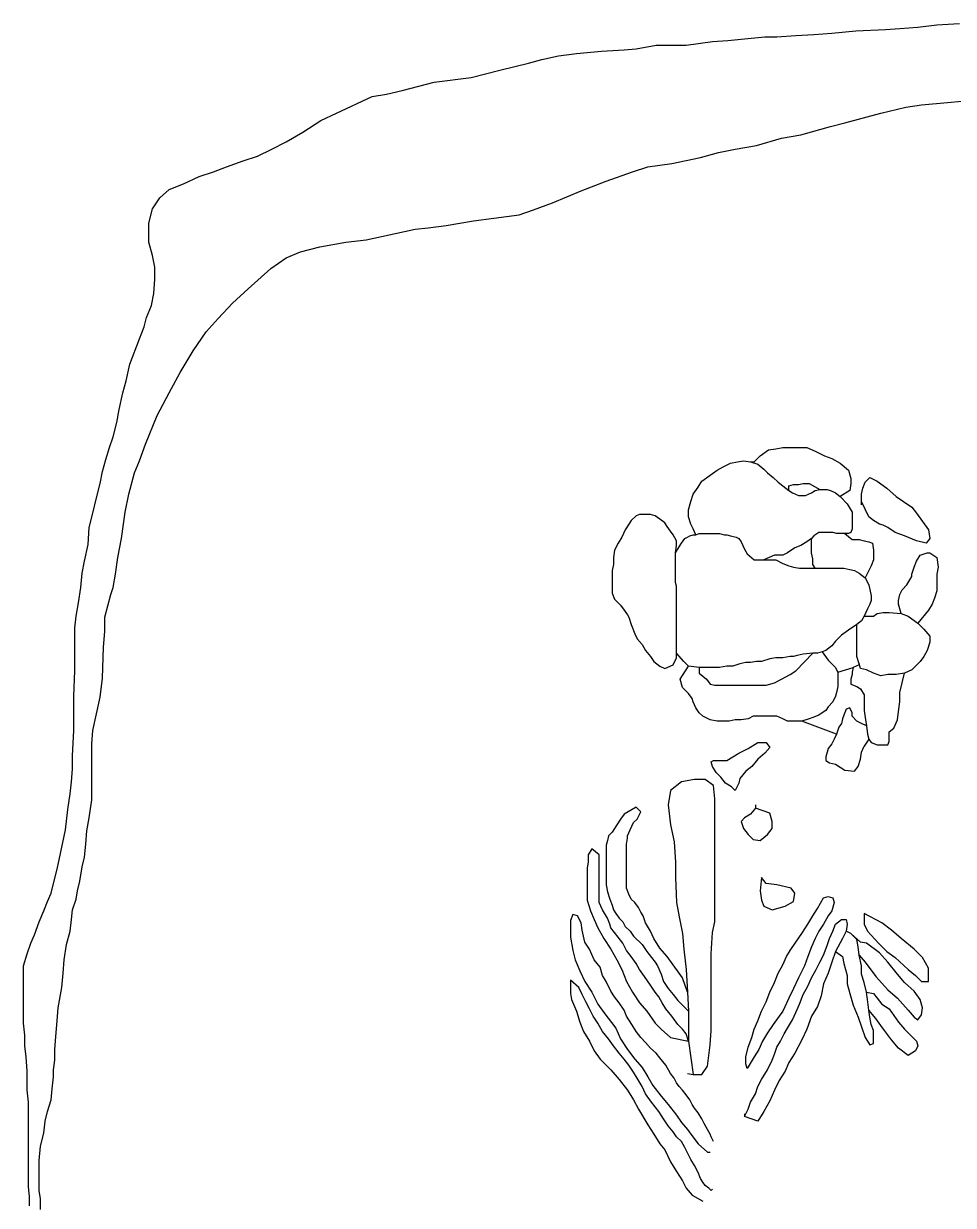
# Model space of a CAD drawing. Extents: x 6.1 to 16.3, y -1.2 to 15.1.
# Drawn here: x 9.344 to 12.566, y 10.897 to 14.99 of the extents above; entities that cross this region are included whole.
import ezdxf

# ---------------------------------------------------------------- set-up
doc = ezdxf.new("R2010")
doc.units = 0
doc.layers.add('LAYER1', color=7, linetype='CONTINUOUS')

msp = doc.modelspace()

# ---------------------------------------------------------------- linework, layer by layer
at = {"layer": 'LAYER1', "color": 7, "linetype": 'CONTINUOUS'}
for points in [[(9.3647, 10.8952), (9.3647, 10.9283), (9.3606, 10.9614), (9.3606, 10.9862), (9.3606, 11.0193), (9.3606, 11.0606), (9.3606, 11.1103), (9.3606, 11.1434), (9.3606, 11.164), (9.3606, 11.193), (9.3606, 11.2261), (9.3606, 11.255), (9.3564, 11.2964), (9.3564, 11.3336), (9.3564, 11.3626), (9.3523, 11.4122), (9.3482, 11.4494), (9.3482, 11.4867), (9.344, 11.528), (9.344, 11.5735), (9.344, 11.6314), (9.344, 11.6604), (9.344, 11.7266), (9.3564, 11.7679), (9.3689, 11.8052), (9.3813, 11.8341), (9.3978, 11.8796), (9.4144, 11.9169), (9.4268, 11.9499), (9.4392, 11.9789), (9.4474, 12.012), (9.4599, 12.0616), (9.4723, 12.1154), (9.4888, 12.1981), (9.4971, 12.2684), (9.5054, 12.3222), (9.5095, 12.3636), (9.5136, 12.4091), (9.5136, 12.4546), (9.5178, 12.5414), (9.5178, 12.5994), (9.5178, 12.6614), (9.5219, 12.7483), (9.5219, 12.8062), (9.5219, 12.8517), (9.5219, 12.8972), (9.526, 12.9385), (9.5343, 12.984), (9.5426, 13.0378), (9.5467, 13.0874), (9.555, 13.1288), (9.5674, 13.1867), (9.5715, 13.2446), (9.5839, 13.2943), (9.5964, 13.348), (9.6088, 13.3977), (9.617, 13.439), (9.6294, 13.4804), (9.6419, 13.5218), (9.6543, 13.559), (9.6667, 13.6086), (9.6749, 13.6541), (9.6874, 13.712), (9.6998, 13.7534), (9.7122, 13.8113), (9.7453, 13.8982), (9.7618, 13.9395), (9.7701, 13.9726), (9.7866, 14.014), (9.7949, 14.0554), (9.799, 14.105), (9.799, 14.1464), (9.7908, 14.1877), (9.7784, 14.2332), (9.7784, 14.2994), (9.7908, 14.349), (9.8156, 14.3863), (9.8487, 14.4152), (9.8983, 14.4359), (9.9521, 14.4607), (10.0017, 14.4773), (10.0472, 14.4938), (10.1051, 14.5145), (10.1548, 14.531), (10.2044, 14.5559), (10.254, 14.5807), (10.3119, 14.6138), (10.374, 14.6551), (10.4278, 14.6799), (10.5519, 14.7378), (10.6015, 14.7461), (10.6553, 14.7585), (10.7669, 14.7875), (10.8952, 14.804), (10.9448, 14.8164), (10.9944, 14.8289), (11.0937, 14.8537), (11.1392, 14.8661), (11.1971, 14.8785), (11.2592, 14.8868), (11.346, 14.895), (11.4246, 14.8992), (11.466, 14.9033), (11.5363, 14.9157), (11.5942, 14.9157), (11.6397, 14.9157), (11.7307, 14.9281), (11.7845, 14.9323), (11.83, 14.9364), (11.9127, 14.9447), (11.9541, 14.9447), (12.0203, 14.9488), (12.0823, 14.9529), (12.1444, 14.9571), (12.2271, 14.9654), (12.3305, 14.9695), (12.3801, 14.9736), (12.4422, 14.9778), (12.5084, 14.986), (12.5869, 14.9902)], [(9.4019, 10.8828), (9.4019, 10.92), (9.3978, 10.9489), (9.3978, 10.982), (9.3978, 11.0151), (9.3978, 11.0524), (9.4019, 11.102), (9.4144, 11.1475), (9.4185, 11.1889), (9.4268, 11.2219), (9.4392, 11.2633), (9.4433, 11.3005), (9.4474, 11.3419), (9.4474, 11.3667), (9.4516, 11.3998), (9.4516, 11.437), (9.4557, 11.4825), (9.4599, 11.5363), (9.464, 11.5818), (9.4764, 11.6521), (9.4805, 11.7018), (9.4847, 11.7473), (9.4929, 11.801), (9.5054, 11.8465), (9.5095, 11.8879), (9.5136, 11.921), (9.526, 11.9582), (9.5302, 11.9872), (9.5384, 12.0203), (9.5467, 12.0699), (9.555, 12.103), (9.5591, 12.1485), (9.5633, 12.194), (9.5715, 12.2395), (9.5798, 12.3015), (9.5798, 12.3388), (9.5798, 12.3843), (9.5798, 12.4339), (9.5798, 12.4959), (9.5839, 12.5414), (9.5964, 12.5994), (9.6088, 12.6573), (9.617, 12.7234), (9.6212, 12.831), (9.6253, 12.8848), (9.6253, 12.9344), (9.646, 13.013), (9.6543, 13.0378), (9.6625, 13.0833), (9.6708, 13.1412), (9.6832, 13.2074), (9.6956, 13.2984), (9.708, 13.3604), (9.7287, 13.4349), (9.7453, 13.4763), (9.7659, 13.5342), (9.8073, 13.6334), (9.8487, 13.712), (9.8859, 13.7824), (9.9314, 13.8568), (9.9769, 13.923), (10.0183, 13.9685), (10.0679, 14.0223), (10.1217, 14.0719), (10.2003, 14.1422), (10.254, 14.1794), (10.3037, 14.2001), (10.3699, 14.2167), (10.4609, 14.2332), (10.5312, 14.2415), (10.6635, 14.2704), (10.7008, 14.2787), (10.7463, 14.2829), (10.8083, 14.2911), (10.9034, 14.3077), (10.9738, 14.3159), (11.0606, 14.3284), (11.1103, 14.3449), (11.1764, 14.3697), (11.2757, 14.4111), (11.3626, 14.4442), (11.4536, 14.4773), (11.5074, 14.4938), (11.5901, 14.5062), (11.6894, 14.5269), (11.7514, 14.5434), (11.8093, 14.5559), (11.8838, 14.5683), (11.9706, 14.5931), (12.0368, 14.6055), (12.1402, 14.6344), (12.1899, 14.6469), (12.3139, 14.6799), (12.4008, 14.7006), (12.4546, 14.7089), (12.5456, 14.7172), (12.5952, 14.7213)]]:
    msp.add_lwpolyline(points, dxfattribs=at)
at = {"layer": 'LAYER1', "color": 4, "linetype": 'CONTINUOUS'}
for points in [[(11.8631, 13.4721), (11.8755, 13.4721), (11.8962, 13.4928), (11.9251, 13.5135), (11.9499, 13.5176), (11.9748, 13.5218), (12.0079, 13.5218), (12.0285, 13.5218), (12.0575, 13.5218), (12.0864, 13.5094), (12.1195, 13.4928), (12.1444, 13.4845), (12.1733, 13.468), (12.2023, 13.4432), (12.2105, 13.4142), (12.2105, 13.3977), (12.2064, 13.3729), (12.2064, 13.3729), (12.1733, 13.3522)], [(11.6728, 13.2198), (11.6645, 13.2405), (11.6563, 13.257), (11.648, 13.2819), (11.648, 13.3067), (11.6563, 13.3356), (11.6645, 13.3604), (11.6811, 13.3853), (11.6935, 13.4059), (11.7224, 13.4266), (11.7473, 13.4432), (11.7679, 13.4556), (11.7928, 13.468), (11.8176, 13.4721), (11.8383, 13.4763), (11.8631, 13.4721), (11.8879, 13.4639), (11.9086, 13.4473), (11.921, 13.4349), (11.9417, 13.4184), (11.9582, 13.4018), (11.9748, 13.3894), (11.9954, 13.3729), (12.0079, 13.3646), (12.0285, 13.3563), (12.0409, 13.3563), (12.0534, 13.3563), (12.074, 13.3646), (12.0864, 13.3729), (12.103, 13.377), (12.1278, 13.377), (12.1402, 13.3729), (12.1568, 13.3646), (12.1733, 13.3522), (12.1981, 13.3274), (12.2147, 13.2984), (12.2147, 13.286), (12.2147, 13.2694), (12.2147, 13.2529), (12.2147, 13.2405), (12.2105, 13.2281), (12.2023, 13.2239), (12.1899, 13.2239), (12.1774, 13.2239), (12.1609, 13.2239), (12.1485, 13.2281), (12.1361, 13.2281), (12.1154, 13.2281), (12.0989, 13.2281), (12.0823, 13.2157), (12.074, 13.2074), (12.0575, 13.195), (12.0368, 13.1826), (12.0161, 13.1743), (11.9913, 13.1578), (11.9748, 13.1495), (11.9458, 13.1495), (11.9086, 13.1329)], [(11.9954, 13.3729), (11.9954, 13.3894), (12.012, 13.3935), (12.0285, 13.3935), (12.0451, 13.3977), (12.0658, 13.3977), (12.103, 13.377)], [(12.2478, 13.3232), (12.2478, 13.3356), (12.2478, 13.3604), (12.2519, 13.3811), (12.2602, 13.4018), (12.2767, 13.4184), (12.3015, 13.4059), (12.3346, 13.3811), (12.3677, 13.3522), (12.3925, 13.3356), (12.4215, 13.3149), (12.438, 13.2943), (12.4587, 13.2653), (12.4794, 13.2364), (12.4835, 13.2074), (12.4711, 13.1909), (12.438, 13.1991), (12.3967, 13.2157), (12.3636, 13.2281), (12.3388, 13.2446), (12.3222, 13.2529), (12.3098, 13.257), (12.2891, 13.2694), (12.2726, 13.2819), (12.2478, 13.3356)], [(11.6025, 13.1371), (11.6025, 13.1578), (11.6066, 13.1826), (11.6066, 13.1991), (11.5942, 13.2198), (11.5859, 13.2322), (11.5735, 13.2488), (11.5653, 13.2612), (11.5487, 13.2736), (11.5322, 13.286), (11.5156, 13.2901), (11.5032, 13.2901), (11.4949, 13.2901), (11.4784, 13.2901), (11.466, 13.286), (11.4494, 13.2694), (11.4412, 13.257), (11.4288, 13.2364), (11.4164, 13.2115), (11.4039, 13.1909), (11.3915, 13.166), (11.3874, 13.1412), (11.3874, 13.1164), (11.3833, 13.0957), (11.3833, 13.0668), (11.3833, 13.0419), (11.3833, 13.0295), (11.3833, 13.0171), (11.3915, 12.9964), (11.4122, 12.9758), (11.4246, 12.9592), (11.437, 12.9427), (11.4412, 12.9344), (11.4494, 12.9096), (11.4619, 12.8765), (11.4701, 12.8599), (11.4867, 12.8393), (11.4991, 12.8186), (11.5156, 12.7979), (11.528, 12.7814), (11.5487, 12.7648), (11.5653, 12.7565), (11.5942, 12.7689), (11.6066, 12.7938), (11.6066, 12.8103), (11.6066, 12.8393), (11.6066, 12.8641), (11.6066, 12.8806), (11.6066, 12.8972), (11.6066, 12.9137), (11.6066, 12.9344), (11.6066, 12.9509), (11.6066, 12.9758), (11.6066, 12.9964), (11.6066, 13.0213), (11.6066, 13.0419), (11.6025, 13.0544), (11.6025, 13.0792), (11.6025, 13.0957), (11.6025, 13.1164), (11.6025, 13.1371), (11.6025, 13.1578), (11.6066, 13.1826)], [(11.6025, 13.1578), (11.6149, 13.1784), (11.6232, 13.1909), (11.6356, 13.2074), (11.6439, 13.2115), (11.6521, 13.2157), (11.6645, 13.2198), (11.6728, 13.2198), (11.6852, 13.2239), (11.6894, 13.2239), (11.7018, 13.2239), (11.7183, 13.2239), (11.7349, 13.2239), (11.7555, 13.2239), (11.7721, 13.2198), (11.7804, 13.2198), (11.7928, 13.2157), (11.8134, 13.2115), (11.8217, 13.2074), (11.83, 13.195), (11.8424, 13.1702), (11.8507, 13.1536), (11.8755, 13.1329), (11.9086, 13.1329), (11.9251, 13.1329), (11.9499, 13.1329), (11.9748, 13.1205), (11.9954, 13.1123), (12.012, 13.1081), (12.0327, 13.104), (12.0575, 13.104), (12.0864, 13.104), (12.1154, 13.104), (12.1402, 13.104), (12.1568, 13.104), (12.165, 13.104), (12.1857, 13.104), (12.2064, 13.0999), (12.2229, 13.0957), (12.2395, 13.0874), (12.2602, 13.0709), (12.2726, 13.0461), (12.2809, 13.0089), (12.2809, 12.9923), (12.2767, 12.9799), (12.2684, 12.9634), (12.256, 12.9385), (12.2478, 12.922), (12.2312, 12.9096), (12.2023, 12.8889), (12.1774, 12.8724), (12.1568, 12.8517), (12.1444, 12.8351), (12.1237, 12.8186), (12.1113, 12.8144), (12.0947, 12.8103), (12.0782, 12.8103), (12.0451, 12.8062), (12.0244, 12.802), (12.012, 12.7979), (11.9996, 12.7979), (11.9748, 12.7938), (11.9499, 12.7938), (11.9293, 12.7896), (11.9003, 12.7814), (11.8838, 12.7814), (11.8631, 12.7772), (11.8465, 12.7772), (11.8259, 12.7731), (11.801, 12.7648), (11.7804, 12.7648), (11.7555, 12.7607), (11.7349, 12.7607), (11.7142, 12.7607), (11.6852, 12.7607), (11.648, 12.7648), (11.6314, 12.7814), (11.6066, 12.8103)], [(12.1899, 13.2239), (12.2147, 13.2033), (12.2312, 13.2033), (12.2395, 13.2033), (12.256, 13.1991), (12.2726, 13.195), (12.285, 13.1909), (12.2891, 13.166), (12.2891, 13.1536), (12.2891, 13.1329), (12.2809, 13.1123), (12.2602, 13.0709)], [(12.0864, 13.104), (12.0782, 13.1164), (12.0782, 13.1371), (12.074, 13.1578), (12.074, 13.2074)], [(12.3843, 12.9468), (12.376, 12.9799), (12.376, 12.9923), (12.3801, 13.013), (12.3884, 13.0295), (12.4049, 13.0461), (12.4215, 13.075), (12.4215, 13.0833), (12.4298, 13.1081), (12.438, 13.1288), (12.4504, 13.1495), (12.4753, 13.1578), (12.4835, 13.1578), (12.5084, 13.1412), (12.5125, 13.1081), (12.5084, 13.0833), (12.5084, 13.0502), (12.5084, 13.0254), (12.5001, 13.0006), (12.4918, 12.9799), (12.4794, 12.9592), (12.4422, 12.9137)], [(12.256, 12.9385), (12.2891, 12.9385), (12.3015, 12.9468), (12.3222, 12.9509), (12.3429, 12.9509), (12.3843, 12.9468), (12.4091, 12.9385), (12.4422, 12.9137), (12.4629, 12.893), (12.4835, 12.8682), (12.4835, 12.8475), (12.4753, 12.8186), (12.4629, 12.7979), (12.4504, 12.7814), (12.4339, 12.7648), (12.4215, 12.7524), (12.3967, 12.74), (12.3677, 12.7359), (12.3388, 12.7359), (12.3139, 12.7317), (12.2891, 12.74), (12.2643, 12.7524), (12.2436, 12.7565), (12.2395, 12.7731), (12.2312, 12.7979), (12.2312, 12.8227), (12.2312, 12.8517), (12.2312, 12.9096)], [(12.1113, 12.8144), (12.1319, 12.7855), (12.1444, 12.7731), (12.1568, 12.7607), (12.1609, 12.7524), (12.165, 12.7441), (12.165, 12.7276), (12.165, 12.711), (12.165, 12.6945), (12.1609, 12.6738), (12.1568, 12.6614), (12.1485, 12.6407), (12.1319, 12.6242), (12.1237, 12.6118), (12.1113, 12.6035), (12.0989, 12.5952), (12.0782, 12.5869), (12.0658, 12.5828), (12.0409, 12.5745), (12.0285, 12.5745), (12.0079, 12.5745), (11.9913, 12.5745), (11.9748, 12.5828), (11.9541, 12.5911), (11.9293, 12.5911), (11.9044, 12.5911), (11.8838, 12.5911), (11.8714, 12.5911), (11.8548, 12.5828), (11.83, 12.5787), (11.8093, 12.5787), (11.7886, 12.5745), (11.7638, 12.5745), (11.7473, 12.5745), (11.7224, 12.5787), (11.6976, 12.5911), (11.6852, 12.6035), (11.6728, 12.62), (11.6645, 12.6407), (11.6604, 12.6531), (11.648, 12.6697), (11.6273, 12.6904), (11.619, 12.7193), (11.648, 12.7648)], [(11.6852, 12.7607), (11.6852, 12.74), (11.71, 12.7193), (11.7224, 12.7028), (11.739, 12.6986), (11.7721, 12.6986), (11.7845, 12.6986), (11.8052, 12.6986), (11.8217, 12.6986), (11.8424, 12.6986), (11.8672, 12.6986), (11.8962, 12.6986), (11.9169, 12.6986), (11.9458, 12.7069), (11.9706, 12.7193), (11.9996, 12.7359), (12.0203, 12.7483), (12.0782, 12.8103)], [(12.2395, 12.7731), (12.2395, 12.7689), (12.2188, 12.7607), (12.2147, 12.7441), (12.2147, 12.7359), (12.2105, 12.7193), (12.2105, 12.7028), (12.2312, 12.6945), (12.2436, 12.6862), (12.256, 12.6655), (12.256, 12.6449), (12.256, 12.6118), (12.2602, 12.5869), (12.2643, 12.558), (12.2684, 12.529), (12.2726, 12.5125), (12.2809, 12.5001), (12.3015, 12.4918), (12.3388, 12.4918), (12.3429, 12.5042), (12.3429, 12.5208), (12.3429, 12.5373), (12.3594, 12.5497), (12.3719, 12.5787), (12.376, 12.6076), (12.3801, 12.6407), (12.3801, 12.6738), (12.3967, 12.74)], [(12.165, 12.7441), (12.2188, 12.7607)], [(12.2643, 12.558), (12.2478, 12.5663), (12.2312, 12.5745), (12.2147, 12.5911), (12.2147, 12.6035), (12.2064, 12.62), (12.194, 12.6159), (12.1857, 12.5952), (12.1816, 12.5828), (12.1774, 12.5663), (12.1692, 12.5539), (12.1609, 12.529), (12.1526, 12.5125), (12.1444, 12.4959), (12.1319, 12.4794), (12.1278, 12.467), (12.1237, 12.4504), (12.1237, 12.438), (12.1361, 12.4298), (12.1568, 12.4256), (12.1899, 12.4049), (12.2229, 12.4008), (12.2354, 12.4174), (12.2436, 12.4422), (12.2478, 12.467), (12.256, 12.4877), (12.256, 12.4877)], [(12.1609, 12.529), (12.0409, 12.5745)], [(11.8093, 12.3346), (11.7969, 12.347), (11.7762, 12.3594), (11.7597, 12.3801), (11.7431, 12.3967), (11.7307, 12.4174), (11.7266, 12.4339), (11.7349, 12.438), (11.7638, 12.438), (11.7804, 12.438), (11.801, 12.4504), (11.8217, 12.4629), (11.8548, 12.4794), (11.8879, 12.5001), (11.9169, 12.5001), (11.9293, 12.4835), (11.9127, 12.4629), (11.8879, 12.4422), (11.8672, 12.4174), (11.8465, 12.4008), (11.8259, 12.376), (11.8217, 12.3594), (11.8093, 12.3346)], [(12.2726, 12.5125), (12.256, 12.4877)], [(11.6439, 11.3543), (11.6645, 11.3502), (11.6935, 11.3502), (11.7142, 11.3791), (11.7183, 11.4164), (11.7224, 11.4536), (11.7266, 11.5032), (11.7266, 11.5446), (11.7266, 11.5984), (11.7266, 11.6397), (11.7266, 11.6811), (11.7266, 11.7307), (11.7266, 11.7679), (11.7307, 11.8424), (11.739, 11.8796), (11.739, 11.9293), (11.739, 11.9748), (11.739, 12.0203), (11.739, 12.0823), (11.739, 12.1444), (11.739, 12.1899), (11.739, 12.2354), (11.739, 12.3057), (11.7349, 12.3512), (11.7059, 12.3719), (11.6687, 12.3719), (11.6232, 12.3636), (11.5859, 12.3346), (11.5777, 12.285), (11.5859, 12.2147), (11.5984, 12.1568), (11.6025, 12.0864), (11.6025, 12.0327), (11.6066, 11.9458), (11.6149, 11.8962), (11.6273, 11.8383), (11.6314, 11.7845), (11.6397, 11.7142), (11.6439, 11.6356), (11.648, 11.5694), (11.648, 11.5032), (11.648, 11.466), (11.6645, 11.3502)], [(11.8796, 12.285), (11.8796, 12.2726), (11.8631, 12.2519), (11.8424, 12.2395), (11.83, 12.2271), (11.8383, 12.2023), (11.8548, 12.1816), (11.8714, 12.165), (11.8962, 12.1609), (11.921, 12.1816), (11.9375, 12.2023), (11.9375, 12.2271), (11.9293, 12.256), (11.8796, 12.2726)], [(11.6439, 11.6356), (11.6273, 11.6852), (11.6149, 11.7018), (11.5942, 11.7307), (11.5735, 11.7597), (11.5487, 11.7886), (11.528, 11.8217), (11.5156, 11.8465), (11.4991, 11.8755), (11.4908, 11.9003), (11.4825, 11.9127), (11.4743, 11.9293), (11.4619, 11.9458), (11.4494, 11.9582), (11.4412, 11.9748), (11.4329, 11.9954), (11.4329, 12.012), (11.4329, 12.0368), (11.4329, 12.0534), (11.4329, 12.074), (11.4329, 12.0947), (11.4329, 12.1071), (11.4329, 12.1319), (11.4329, 12.1485), (11.437, 12.1692), (11.437, 12.1774), (11.4453, 12.1981), (11.4577, 12.2229), (11.4701, 12.2354), (11.4825, 12.2602), (11.466, 12.2767), (11.4246, 12.2519), (11.4122, 12.2354), (11.3998, 12.2147), (11.3833, 12.1899), (11.3709, 12.1774), (11.3667, 12.1609), (11.3626, 12.1444), (11.3626, 12.1195), (11.3626, 12.0989), (11.3626, 12.0782), (11.3626, 12.0492), (11.3626, 12.0327), (11.3626, 12.0079), (11.3667, 11.983), (11.375, 11.9582), (11.3833, 11.9375), (11.3874, 11.921), (11.3957, 11.9086), (11.4081, 11.892), (11.4205, 11.8796), (11.4288, 11.8631), (11.4453, 11.8465), (11.4577, 11.83), (11.4867, 11.801), (11.5032, 11.7762), (11.5198, 11.7555), (11.5322, 11.739), (11.5404, 11.7266), (11.5529, 11.6976), (11.5611, 11.6728), (11.5777, 11.648), (11.5942, 11.6273), (11.6108, 11.6066), (11.648, 11.5694)], [(11.648, 11.466), (11.6397, 11.4908), (11.6273, 11.5074), (11.6108, 11.5239), (11.5901, 11.5529), (11.5694, 11.5777), (11.557, 11.5984), (11.5446, 11.619), (11.5322, 11.6356), (11.5156, 11.6604), (11.4949, 11.6894), (11.4784, 11.7142), (11.466, 11.7349), (11.4494, 11.7597), (11.4329, 11.7804), (11.4205, 11.8052), (11.4039, 11.8259), (11.3915, 11.8424), (11.3791, 11.8589), (11.375, 11.8714), (11.3667, 11.892), (11.3502, 11.921), (11.3378, 11.9458), (11.3378, 11.9582), (11.3378, 11.9748), (11.3378, 11.9872), (11.3378, 12.0037), (11.3378, 12.0244), (11.3378, 12.0368), (11.3378, 12.0534), (11.3378, 12.0699), (11.3378, 12.0864), (11.3378, 12.1113), (11.3129, 12.1319), (11.3005, 12.1113), (11.3005, 12.0864), (11.2964, 12.0658), (11.2964, 12.0368), (11.2964, 12.0079), (11.2964, 11.983), (11.2964, 11.9541), (11.3088, 11.9169), (11.3212, 11.8879), (11.3336, 11.8589), (11.3543, 11.8217), (11.3791, 11.7845), (11.3998, 11.7473), (11.4164, 11.7142), (11.4329, 11.6728), (11.4536, 11.6356), (11.4784, 11.5984), (11.5032, 11.5694), (11.5322, 11.528), (11.5529, 11.5074), (11.5859, 11.4784), (11.648, 11.466)], [(11.9003, 12.0327), (11.8962, 11.9872), (11.9003, 11.9541), (11.9086, 11.9334), (11.9375, 11.921), (11.983, 11.9334), (12.012, 11.9499), (12.0161, 11.9789), (12.0037, 11.9954), (11.9541, 12.0079), (11.9169, 12.012), (11.9003, 12.0327)], [(11.8507, 11.3709), (11.8465, 11.3874), (11.8465, 11.4122), (11.8548, 11.4453), (11.8672, 11.4784), (11.8755, 11.5074), (11.8879, 11.5363), (11.9003, 11.5694), (11.9169, 11.6025), (11.9293, 11.6356), (11.9458, 11.6687), (11.9582, 11.7018), (11.9748, 11.7307), (11.9872, 11.7597), (11.9996, 11.7804), (12.0203, 11.8093), (12.0409, 11.8383), (12.0616, 11.8714), (12.0782, 11.9003), (12.0947, 11.9251), (12.1154, 11.9624), (12.1319, 11.9665), (12.1485, 11.9624), (12.1526, 11.9458), (12.1444, 11.9169), (12.1319, 11.9003), (12.1154, 11.8714), (12.0989, 11.8465), (12.0864, 11.8217), (12.074, 11.7928), (12.0616, 11.7597), (12.0492, 11.7266), (12.0285, 11.6852), (12.012, 11.648), (11.9954, 11.6149), (11.9748, 11.5694), (11.9624, 11.5529), (11.9417, 11.5239), (11.921, 11.4949), (11.9044, 11.466), (11.892, 11.437), (11.8755, 11.4122), (11.8507, 11.3709)], [(11.7349, 11.1185), (11.7266, 11.1351), (11.7224, 11.1434), (11.7142, 11.1599), (11.7018, 11.1806), (11.6935, 11.1971), (11.6811, 11.2178), (11.6687, 11.2344), (11.6604, 11.2468), (11.6521, 11.2633), (11.6397, 11.2799), (11.6273, 11.2964), (11.6149, 11.3088), (11.6066, 11.3212), (11.5984, 11.3378), (11.5859, 11.3543), (11.5694, 11.3833), (11.5487, 11.4081), (11.5363, 11.4246), (11.5156, 11.4412), (11.4991, 11.4619), (11.4825, 11.4784), (11.466, 11.4991), (11.4536, 11.5198), (11.4412, 11.5404), (11.4329, 11.5529), (11.4246, 11.5735), (11.4081, 11.5984), (11.3915, 11.619), (11.3791, 11.6397), (11.3626, 11.6728), (11.3502, 11.6935), (11.3419, 11.7224), (11.3212, 11.7473), (11.3047, 11.7845), (11.2881, 11.8093), (11.284, 11.83), (11.2799, 11.8507), (11.2757, 11.8755), (11.2633, 11.9003), (11.2468, 11.9044), (11.2385, 11.8838), (11.2385, 11.8589), (11.2385, 11.8259), (11.2468, 11.7804), (11.255, 11.7473), (11.2716, 11.71), (11.2881, 11.6728), (11.3129, 11.6356), (11.3336, 11.5942), (11.3543, 11.5653), (11.3957, 11.5115), (11.4122, 11.4743), (11.437, 11.437), (11.4619, 11.4039), (11.4867, 11.375), (11.5074, 11.3419), (11.5239, 11.3129), (11.5529, 11.2757), (11.5777, 11.2468), (11.6066, 11.2095), (11.6232, 11.1847), (11.6439, 11.1599), (11.6563, 11.1434), (11.6811, 11.1103), (11.7142, 11.0813), (11.7224, 11.0813), (11.7224, 11.0813)], [(11.8424, 11.2137), (11.8424, 11.2054), (11.8548, 11.2302), (11.8631, 11.255), (11.8796, 11.284), (11.8879, 11.3088), (11.9003, 11.3336), (11.921, 11.3667), (11.9375, 11.3998), (11.9458, 11.4205), (11.9541, 11.4453), (11.9665, 11.466), (11.9789, 11.4908), (11.9913, 11.5115), (12.0079, 11.5404), (12.0203, 11.5653), (12.0327, 11.5942), (12.0451, 11.6273), (12.0616, 11.6563), (12.074, 11.6852), (12.0906, 11.7142), (12.103, 11.739), (12.1154, 11.7638), (12.1278, 11.7969), (12.1361, 11.8217), (12.1485, 11.8465), (12.1568, 11.8714), (12.1774, 11.8879), (12.194, 11.8879), (12.1981, 11.8714), (12.194, 11.8465), (12.1816, 11.8217), (12.1568, 11.7762), (12.1444, 11.739), (12.1319, 11.7018), (12.1154, 11.6645), (12.1071, 11.6232), (12.0947, 11.5859), (12.074, 11.5529), (12.0575, 11.5074), (12.0409, 11.4701), (12.0161, 11.4246), (11.9954, 11.3915), (11.983, 11.3626), (11.9624, 11.3295), (11.9458, 11.2964), (11.9293, 11.2592), (11.9086, 11.2219), (11.8879, 11.1889), (11.8424, 11.2054)], [(12.256, 11.9086), (12.256, 11.8962), (12.256, 11.8714), (12.2684, 11.8465), (12.3057, 11.8052), (12.3346, 11.7762), (12.3636, 11.7555), (12.4091, 11.7142), (12.4339, 11.6935), (12.4546, 11.6728), (12.4794, 11.6728), (12.4794, 11.6935), (12.4794, 11.7183), (12.4587, 11.7555), (12.4298, 11.7845), (12.3843, 11.8217), (12.3512, 11.8507), (12.3181, 11.8755), (12.256, 11.9086)], [(12.2354, 11.7928), (12.2312, 11.8176), (12.2105, 11.8383), (12.194, 11.8465)], [(12.2643, 11.8052), (12.2436, 11.8093), (12.2105, 11.8383)], [(12.1568, 11.7762), (12.1816, 11.7597), (12.1857, 11.7349), (12.1981, 11.6935), (12.1981, 11.6645), (12.2064, 11.6314), (12.2188, 11.5901), (12.2354, 11.5487), (12.2478, 11.5156), (12.2602, 11.4784), (12.2767, 11.4536), (12.2891, 11.4577), (12.2891, 11.4825), (12.2891, 11.5032), (12.2809, 11.5239), (12.2767, 11.5487), (12.2726, 11.5735), (12.2684, 11.6108), (12.2643, 11.6356), (12.256, 11.6687), (12.2478, 11.6976), (12.2478, 11.7266), (12.2395, 11.7638), (12.2354, 11.7928), (12.2354, 11.7928)], [(12.2395, 11.7638), (12.2602, 11.739), (12.2974, 11.6894), (12.3388, 11.6439), (12.3719, 11.6149), (12.4091, 11.5735), (12.4298, 11.5487), (12.4422, 11.5404), (12.4546, 11.557), (12.4587, 11.5818), (12.4504, 11.6108), (12.4298, 11.6397), (12.3967, 11.6687), (12.3719, 11.6976), (12.3388, 11.739), (12.3098, 11.7721), (12.2643, 11.8052), (12.2643, 11.8052)], [(11.7307, 10.9531), (11.7266, 10.9489), (11.7183, 10.9572), (11.7059, 10.9655), (11.6976, 10.9779), (11.6894, 10.9903), (11.6811, 11.011), (11.6687, 11.0358), (11.6563, 11.0565), (11.6356, 11.0979), (11.6232, 11.1185), (11.6066, 11.1351), (11.5942, 11.1516), (11.5777, 11.1723), (11.5611, 11.1971), (11.5446, 11.2219), (11.5198, 11.255), (11.4991, 11.284), (11.4867, 11.3088), (11.4701, 11.3378), (11.4577, 11.3584), (11.4412, 11.3833), (11.4246, 11.4039), (11.4081, 11.4246), (11.3874, 11.4494), (11.3709, 11.4743), (11.3502, 11.4991), (11.3336, 11.528), (11.3171, 11.5529), (11.3047, 11.5777), (11.2923, 11.6025), (11.2799, 11.6273), (11.2674, 11.6521), (11.2385, 11.6769), (11.2385, 11.6314), (11.2426, 11.6108), (11.2592, 11.5694), (11.2716, 11.5322), (11.284, 11.4991), (11.3047, 11.466), (11.3212, 11.4329), (11.3419, 11.4039), (11.3791, 11.3667), (11.4081, 11.3336), (11.437, 11.2964), (11.4577, 11.2633), (11.4743, 11.2302), (11.5074, 11.1764), (11.528, 11.1434), (11.5487, 11.1103), (11.5653, 11.0896), (11.5859, 11.0482), (11.6066, 11.0151), (11.6273, 10.982), (11.6397, 10.9572), (11.6604, 10.9324), (11.6976, 10.9117), (11.6976, 10.9117)], [(12.2643, 11.6356), (12.2891, 11.6314), (12.3015, 11.6149), (12.3181, 11.5942), (12.3429, 11.5777), (12.376, 11.5322), (12.3967, 11.5074), (12.4215, 11.4825), (12.438, 11.466), (12.4422, 11.4494), (12.4339, 11.4329), (12.4091, 11.4164), (12.376, 11.4412), (12.3512, 11.4701), (12.3264, 11.5032), (12.3139, 11.5198), (12.2974, 11.5446), (12.2726, 11.5735)]]:
    msp.add_lwpolyline(points, dxfattribs=at)

doc.saveas('drawing.dxf')
